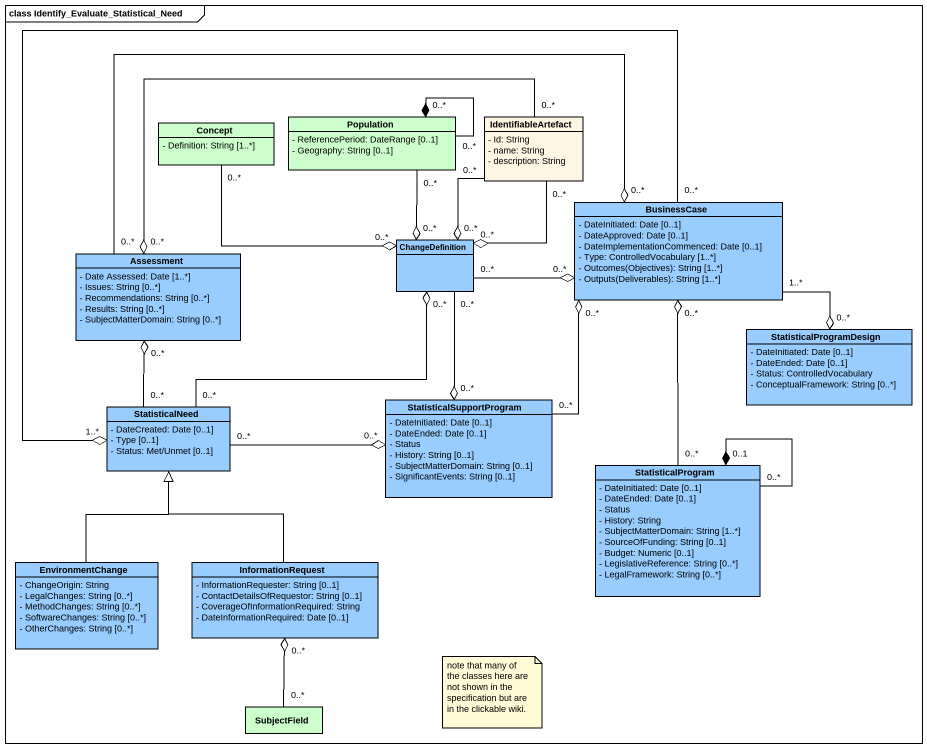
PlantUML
@startuml
mainframe class Identify_Evaluate_Statistical_Need
hide circle
hide empty members
skinparam classAttributeIconSize 0
class Concept #CCFFCC {
  - Definition: String [1..*]
}
class Population #CCFFCC {
  - ReferencePeriod: DateRange [0..1]
  - Geography: String [0..1]
}
class IdentifiableArtefact {
  - Id: String
  - name: String
  - description: String
}
class BusinessCase #99CCFF {
  - DateInitiated: Date [0..1]
  - DateApproved: Date [0..1]
  - DateImplementationCommenced: Date [0..1]
  - Type: ControlledVocabulary [1..*]
  {field} - Outcomes(Objectives): String [1..*]
  {field} - Outputs(Deliverables): String [1..*]
}
class ChangeDefinition #99CCFF
class Assessment #99CCFF {
  - Date Assessed: Date [1..*]
  - Issues: String [0..*]
  - Recommendations: String [0..*]
  - Results: String [0..*]
  - SubjectMatterDomain: String [0..*]
}
class StatisticalProgramDesign #99CCFF {
  - DateInitiated: Date [0..1]
  - DateEnded: Date [0..1]
  - Status: ControlledVocabulary
  - ConceptualFramework: String [0..*]
}
class StatisticalSupportProgram #99CCFF {
  - DateInitiated: Date [0..1]
  - DateEnded: Date [0..1]
  - Status
  - History: String [0..1]
  - SubjectMatterDomain: String [0..1]
  - SignificantEvents: String [0..1]
}
class StatisticalNeed #99CCFF {
  - DateCreated: Date [0..1]
  - Type [0..1]
  - Status: Met/Unmet [0..1]
}
class StatisticalProgram #99CCFF {
  - DateInitiated: Date [0..1]
  - DateEnded: Date [0..1]
  - Status
  - History: String
  - SubjectMatterDomain: String [1..*]
  - SourceOfFunding: String [0..1]
  - Budget: Numeric [0..1]
  - LegislativeReference: String [0..*]
  - LegalFramework: String [0..*]
}
class EnvironmentChange #99CCFF {
  - ChangeOrigin: String
  - LegalChanges: String [0..*]
  - MethodChanges: String [0..*]
  - SoftwareChanges: String [0..*]
  - OtherChanges: String [0..*]
}
class InformationRequest #99CCFF {
  - InformationRequester: String [0..1]
  - ContactDetailsOfRequestor: String [0..1]
  - CoverageOfInformationRequired: String
  - DateInformationRequired: Date [0..1]
}
class SubjectField #CCFFCC
Concept "0..*" -right-o "0..*" ChangeDefinition
Population "0..*" --* "0..*" Population
Population "0..*" --o "0..*" ChangeDefinition
IdentifiableArtefact "0..*" --o "0..*" ChangeDefinition
IdentifiableArtefact "0..*" --o "0..*" ChangeDefinition
IdentifiableArtefact "0..*" -left-o "0..*" Assessment
BusinessCase "1..*" --o "0..*" StatisticalProgramDesign
BusinessCase "0..*" -left-o "1..*" StatisticalNeed
ChangeDefinition "0..*" -right-o "0..*" BusinessCase
ChangeDefinition "0..*" --o "0..*" StatisticalSupportProgram
Assessment "0..*" -right-o "0..*" BusinessCase
StatisticalSupportProgram "0..*" -up-o "0..*" BusinessCase
StatisticalNeed "0..*" -up-o "0..*" ChangeDefinition
StatisticalNeed "0..*" -up-o "0..*" Assessment
StatisticalNeed "0..*" -right-o "0..*" StatisticalSupportProgram
StatisticalProgram "0..*" -up-o "0..*" BusinessCase
StatisticalProgram "0..*" --* "0..1" StatisticalProgram
EnvironmentChange -up-|> StatisticalNeed
InformationRequest -up-|> StatisticalNeed
SubjectField "0..*" -up-o "0..*" InformationRequest
note as N1
  note that many of the classes here are not shown in the specification but are in the clickable wiki.
end note
@enduml
